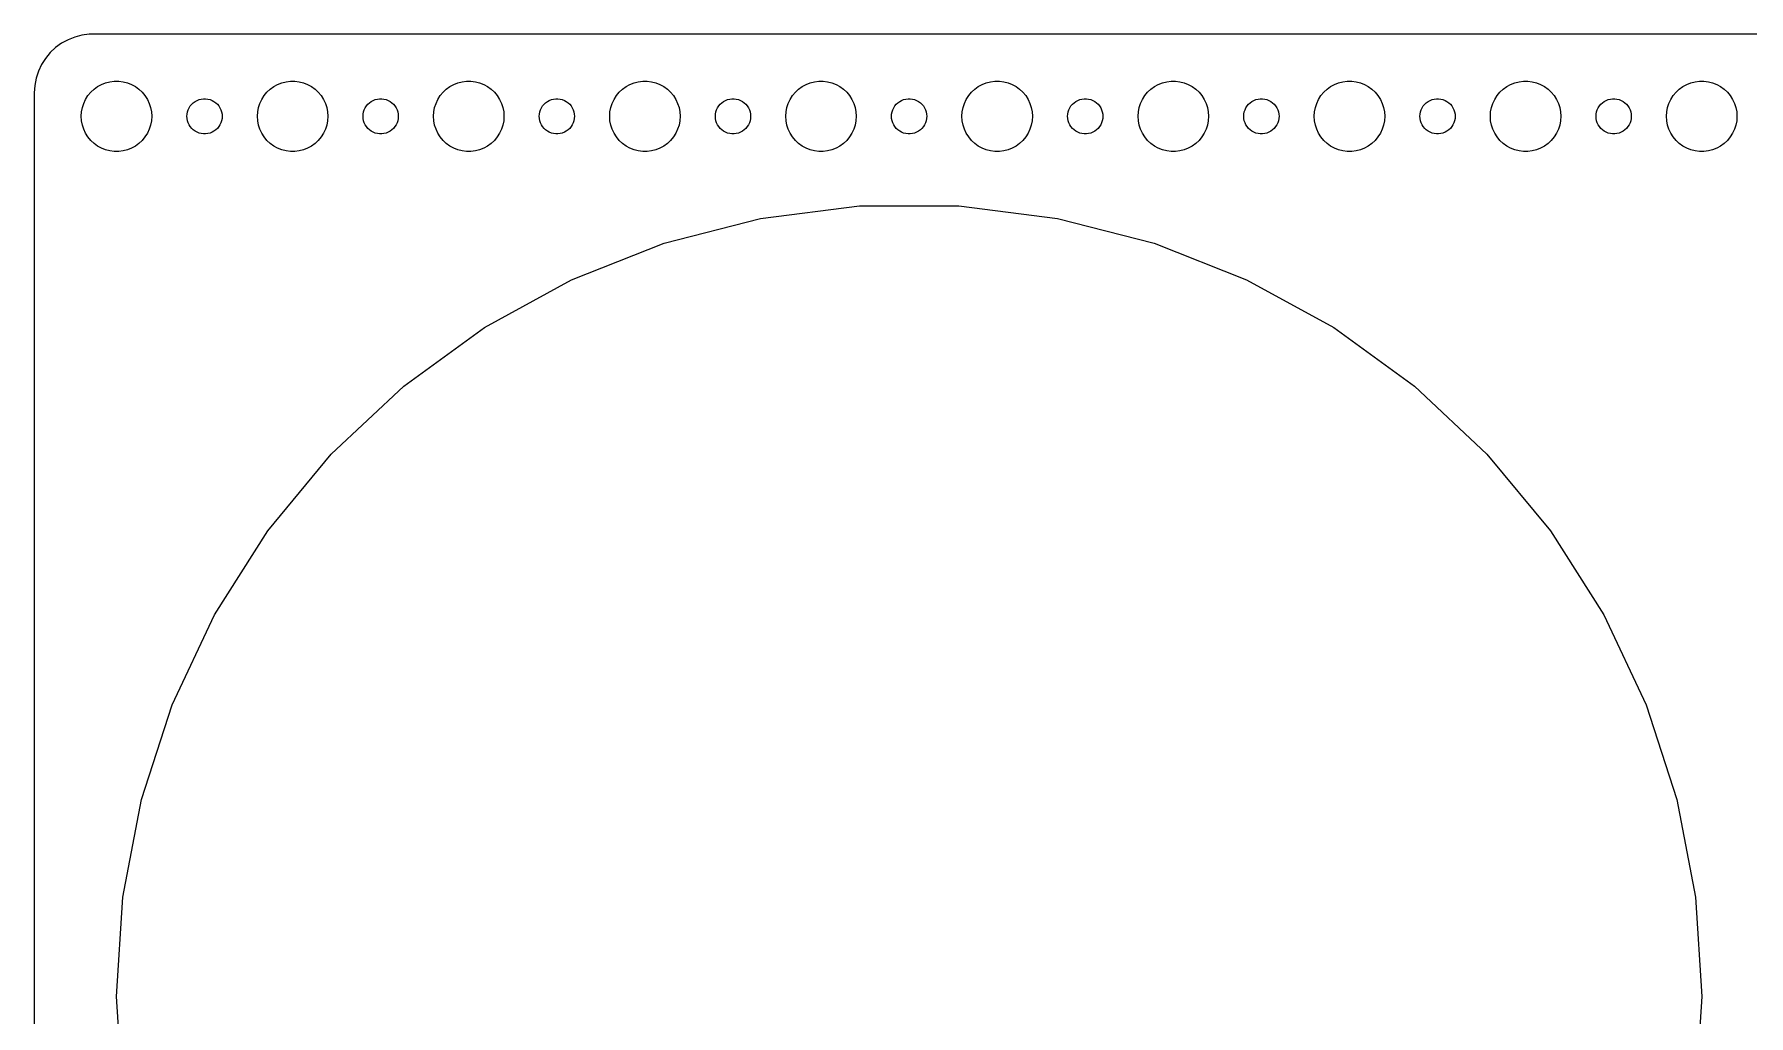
# Model space of a CAD drawing. Header units: metres. Extents: x -284 to 284, y -82 to 82.
# Drawn here: x -284.5 to -138.5, y -1.6 to 82 of the extents above; entities that cross this region are included whole.
import ezdxf

# ---------------------------------------------------------------- set-up
doc = ezdxf.new("R2010")
doc.units = ezdxf.units.M

msp = doc.modelspace()

# ---------------------------------------------------------------- linework, layer by layer
for p, q in [((-280.437, 81.9114), (-281.045, 81.7553)), ((-279.814, 81.9901), (-280.437, 81.9114)), ((279.814, 81.9901), (-279.814, 81.9901)), ((-283.145, 80.4227), (-283.545, 79.9389)), ((-282.687, 80.8526), (-283.145, 80.4227)), ((-282.179, 81.2216), (-282.687, 80.8526)), ((-281.629, 81.5241), (-282.179, 81.2216)), ((-281.045, 81.7553), (-281.629, 81.5241)), ((-284.149, 78.8406), (-284.343, 78.2434)), ((-283.882, 79.4088), (-284.149, 78.8406)), ((-283.545, 79.9389), (-283.882, 79.4088)), ((-284.461, 77.6267), (-284.5, 77)), ((-284.343, 78.2434), (-284.461, 77.6267)), ((-279.412, 77.3115), (-279.107, 77.533)), ((-279.107, 77.533), (-278.777, 77.7145)), ((-278.777, 77.7145), (-278.427, 77.8532)), ((-278.427, 77.8532), (-278.062, 77.9469)), ((-278.062, 77.9469), (-277.688, 77.9941)), ((-277.688, 77.9941), (-277.312, 77.9941)), ((-277.312, 77.9941), (-276.938, 77.9469)), ((-276.938, 77.9469), (-276.573, 77.8532)), ((-276.573, 77.8532), (-276.223, 77.7145)), ((-276.223, 77.7145), (-275.893, 77.533)), ((-275.893, 77.533), (-275.588, 77.3115)), ((-264.412, 77.3115), (-264.107, 77.533)), ((-264.107, 77.533), (-263.777, 77.7145)), ((-263.777, 77.7145), (-263.427, 77.8532)), ((-263.427, 77.8532), (-263.062, 77.9469)), ((-263.062, 77.9469), (-262.688, 77.9941)), ((-262.688, 77.9941), (-262.312, 77.9941)), ((-262.312, 77.9941), (-261.938, 77.9469)), ((-261.938, 77.9469), (-261.573, 77.8532)), ((-261.573, 77.8532), (-261.223, 77.7145)), ((-261.223, 77.7145), (-260.893, 77.533)), ((-260.893, 77.533), (-260.588, 77.3115)), ((-249.412, 77.3115), (-249.107, 77.533)), ((-249.107, 77.533), (-248.777, 77.7145)), ((-248.777, 77.7145), (-248.427, 77.8532)), ((-248.427, 77.8532), (-248.062, 77.9469)), ((-248.062, 77.9469), (-247.688, 77.9941)), ((-247.688, 77.9941), (-247.312, 77.9941)), ((-247.312, 77.9941), (-246.938, 77.9469)), ((-246.938, 77.9469), (-246.573, 77.8532)), ((-246.573, 77.8532), (-246.223, 77.7145)), ((-246.223, 77.7145), (-245.893, 77.533)), ((-245.893, 77.533), (-245.588, 77.3115)), ((-234.412, 77.3115), (-234.107, 77.533)), ((-234.107, 77.533), (-233.777, 77.7145)), ((-233.777, 77.7145), (-233.427, 77.8532)), ((-233.427, 77.8532), (-233.062, 77.9469)), ((-233.062, 77.9469), (-232.688, 77.9941)), ((-232.688, 77.9941), (-232.312, 77.9941)), ((-232.312, 77.9941), (-231.938, 77.9469)), ((-231.938, 77.9469), (-231.573, 77.8532)), ((-231.573, 77.8532), (-231.223, 77.7145)), ((-231.223, 77.7145), (-230.893, 77.533)), ((-230.893, 77.533), (-230.588, 77.3115)), ((-219.412, 77.3115), (-219.107, 77.533)), ((-219.107, 77.533), (-218.777, 77.7145)), ((-218.777, 77.7145), (-218.427, 77.8532)), ((-218.427, 77.8532), (-218.062, 77.9469)), ((-218.062, 77.9469), (-217.688, 77.9941)), ((-217.688, 77.9941), (-217.312, 77.9941)), ((-217.312, 77.9941), (-216.938, 77.9469)), ((-216.938, 77.9469), (-216.573, 77.8532)), ((-216.573, 77.8532), (-216.223, 77.7145)), ((-216.223, 77.7145), (-215.893, 77.533)), ((-215.893, 77.533), (-215.588, 77.3115)), ((-204.412, 77.3115), (-204.107, 77.533)), ((-204.107, 77.533), (-203.777, 77.7145)), ((-203.777, 77.7145), (-203.427, 77.8532)), ((-203.427, 77.8532), (-203.062, 77.9469)), ((-203.062, 77.9469), (-202.688, 77.9941)), ((-202.688, 77.9941), (-202.312, 77.9941)), ((-202.312, 77.9941), (-201.938, 77.9469)), ((-201.938, 77.9469), (-201.573, 77.8532)), ((-201.573, 77.8532), (-201.223, 77.7145)), ((-201.223, 77.7145), (-200.893, 77.533)), ((-200.893, 77.533), (-200.588, 77.3115)), ((-189.412, 77.3115), (-189.107, 77.533)), ((-189.107, 77.533), (-188.777, 77.7145)), ((-188.777, 77.7145), (-188.427, 77.8532)), ((-188.427, 77.8532), (-188.062, 77.9469)), ((-188.062, 77.9469), (-187.688, 77.9941)), ((-187.688, 77.9941), (-187.312, 77.9941)), ((-187.312, 77.9941), (-186.938, 77.9469)), ((-186.938, 77.9469), (-186.573, 77.8532)), ((-186.573, 77.8532), (-186.223, 77.7145)), ((-186.223, 77.7145), (-185.893, 77.533)), ((-185.893, 77.533), (-185.588, 77.3115)), ((-174.412, 77.3115), (-174.107, 77.533)), ((-174.107, 77.533), (-173.777, 77.7145)), ((-173.777, 77.7145), (-173.427, 77.8532)), ((-173.427, 77.8532), (-173.062, 77.9469)), ((-173.062, 77.9469), (-172.688, 77.9941)), ((-172.688, 77.9941), (-172.312, 77.9941)), ((-172.312, 77.9941), (-171.938, 77.9469)), ((-171.938, 77.9469), (-171.573, 77.8532)), ((-171.573, 77.8532), (-171.223, 77.7145)), ((-171.223, 77.7145), (-170.893, 77.533)), ((-170.893, 77.533), (-170.588, 77.3115)), ((-159.412, 77.3115), (-159.107, 77.533)), ((-159.107, 77.533), (-158.777, 77.7145)), ((-158.777, 77.7145), (-158.427, 77.8532)), ((-158.427, 77.8532), (-158.062, 77.9469)), ((-158.062, 77.9469), (-157.688, 77.9941)), ((-157.688, 77.9941), (-157.312, 77.9941)), ((-157.312, 77.9941), (-156.938, 77.9469)), ((-156.938, 77.9469), (-156.573, 77.8532)), ((-156.573, 77.8532), (-156.223, 77.7145)), ((-156.223, 77.7145), (-155.893, 77.533)), ((-155.893, 77.533), (-155.588, 77.3115)), ((-144.412, 77.3115), (-144.107, 77.533)), ((-144.107, 77.533), (-143.777, 77.7145)), ((-143.777, 77.7145), (-143.427, 77.8532)), ((-143.427, 77.8532), (-143.062, 77.9469)), ((-143.062, 77.9469), (-142.688, 77.9941)), ((-142.688, 77.9941), (-142.312, 77.9941)), ((-142.312, 77.9941), (-141.938, 77.9469)), ((-141.938, 77.9469), (-141.573, 77.8532)), ((-141.573, 77.8532), (-141.223, 77.7145)), ((-141.223, 77.7145), (-140.893, 77.533)), ((-140.893, 77.533), (-140.588, 77.3115)), ((-284.5, 77), (-284.5, -77)), ((-280.406, 75.7461), (-280.289, 76.1044)), ((-280.289, 76.1044), (-280.129, 76.4453)), ((-280.129, 76.4453), (-279.927, 76.7634)), ((-279.927, 76.7634), (-279.687, 77.0536)), ((-279.687, 77.0536), (-279.412, 77.3115)), ((-275.588, 77.3115), (-275.313, 77.0536)), ((-275.313, 77.0536), (-275.073, 76.7634)), ((-275.073, 76.7634), (-274.871, 76.4453)), ((-274.871, 76.4453), (-274.711, 76.1044)), ((-274.711, 76.1044), (-274.594, 75.7461)), ((-271.214, 75.8817), (-271.093, 76.0268)), ((-271.093, 76.0268), (-270.956, 76.1558)), ((-270.956, 76.1558), (-270.804, 76.2665)), ((-270.804, 76.2665), (-270.639, 76.3572)), ((-270.639, 76.3572), (-270.464, 76.4266)), ((-270.464, 76.4266), (-270.281, 76.4734)), ((-270.281, 76.4734), (-270.094, 76.497)), ((-270.094, 76.497), (-269.906, 76.497)), ((-269.906, 76.497), (-269.719, 76.4734)), ((-269.719, 76.4734), (-269.536, 76.4266)), ((-269.536, 76.4266), (-269.361, 76.3572)), ((-269.361, 76.3572), (-269.196, 76.2665)), ((-269.196, 76.2665), (-269.044, 76.1558)), ((-269.044, 76.1558), (-268.907, 76.0268)), ((-268.907, 76.0268), (-268.786, 75.8817)), ((-265.406, 75.7461), (-265.289, 76.1044)), ((-265.289, 76.1044), (-265.129, 76.4453)), ((-265.129, 76.4453), (-264.927, 76.7634)), ((-264.927, 76.7634), (-264.687, 77.0536)), ((-264.687, 77.0536), (-264.412, 77.3115)), ((-260.588, 77.3115), (-260.313, 77.0536)), ((-260.313, 77.0536), (-260.073, 76.7634)), ((-260.073, 76.7634), (-259.871, 76.4453)), ((-259.871, 76.4453), (-259.711, 76.1044)), ((-259.711, 76.1044), (-259.594, 75.7461)), ((-256.214, 75.8817), (-256.093, 76.0268)), ((-256.093, 76.0268), (-255.956, 76.1558)), ((-255.956, 76.1558), (-255.804, 76.2665)), ((-255.804, 76.2665), (-255.639, 76.3572)), ((-255.639, 76.3572), (-255.464, 76.4266)), ((-255.464, 76.4266), (-255.281, 76.4734)), ((-255.281, 76.4734), (-255.094, 76.497)), ((-255.094, 76.497), (-254.906, 76.497)), ((-254.906, 76.497), (-254.719, 76.4734)), ((-254.719, 76.4734), (-254.536, 76.4266)), ((-254.536, 76.4266), (-254.361, 76.3572)), ((-254.361, 76.3572), (-254.196, 76.2665)), ((-254.196, 76.2665), (-254.044, 76.1558)), ((-254.044, 76.1558), (-253.907, 76.0268)), ((-253.907, 76.0268), (-253.786, 75.8817)), ((-250.406, 75.7461), (-250.289, 76.1044)), ((-250.289, 76.1044), (-250.129, 76.4453)), ((-250.129, 76.4453), (-249.927, 76.7634)), ((-249.927, 76.7634), (-249.687, 77.0536)), ((-249.687, 77.0536), (-249.412, 77.3115)), ((-245.588, 77.3115), (-245.313, 77.0536)), ((-245.313, 77.0536), (-245.073, 76.7634)), ((-245.073, 76.7634), (-244.871, 76.4453)), ((-244.871, 76.4453), (-244.711, 76.1044)), ((-244.711, 76.1044), (-244.594, 75.7461)), ((-241.214, 75.8817), (-241.093, 76.0268)), ((-241.093, 76.0268), (-240.956, 76.1558)), ((-240.956, 76.1558), (-240.804, 76.2665)), ((-240.804, 76.2665), (-240.639, 76.3572)), ((-240.639, 76.3572), (-240.464, 76.4266)), ((-240.464, 76.4266), (-240.281, 76.4734)), ((-240.281, 76.4734), (-240.094, 76.497)), ((-240.094, 76.497), (-239.906, 76.497)), ((-239.906, 76.497), (-239.719, 76.4734)), ((-239.719, 76.4734), (-239.536, 76.4266)), ((-239.536, 76.4266), (-239.361, 76.3572)), ((-239.361, 76.3572), (-239.196, 76.2665)), ((-239.196, 76.2665), (-239.044, 76.1558)), ((-239.044, 76.1558), (-238.907, 76.0268)), ((-238.907, 76.0268), (-238.786, 75.8817)), ((-235.406, 75.7461), (-235.289, 76.1044)), ((-235.289, 76.1044), (-235.129, 76.4453)), ((-235.129, 76.4453), (-234.927, 76.7634)), ((-234.927, 76.7634), (-234.687, 77.0536)), ((-234.687, 77.0536), (-234.412, 77.3115)), ((-230.588, 77.3115), (-230.313, 77.0536)), ((-230.313, 77.0536), (-230.073, 76.7634)), ((-230.073, 76.7634), (-229.871, 76.4453)), ((-229.871, 76.4453), (-229.711, 76.1044)), ((-229.711, 76.1044), (-229.594, 75.7461)), ((-226.214, 75.8817), (-226.093, 76.0268)), ((-226.093, 76.0268), (-225.956, 76.1558)), ((-225.956, 76.1558), (-225.804, 76.2665)), ((-225.804, 76.2665), (-225.639, 76.3572)), ((-225.639, 76.3572), (-225.464, 76.4266)), ((-225.464, 76.4266), (-225.281, 76.4734)), ((-225.281, 76.4734), (-225.094, 76.497)), ((-225.094, 76.497), (-224.906, 76.497)), ((-224.906, 76.497), (-224.719, 76.4734)), ((-224.719, 76.4734), (-224.536, 76.4266)), ((-224.536, 76.4266), (-224.361, 76.3572)), ((-224.361, 76.3572), (-224.196, 76.2665)), ((-224.196, 76.2665), (-224.044, 76.1558)), ((-224.044, 76.1558), (-223.907, 76.0268)), ((-223.907, 76.0268), (-223.786, 75.8817)), ((-220.406, 75.7461), (-220.289, 76.1044)), ((-220.289, 76.1044), (-220.129, 76.4453)), ((-220.129, 76.4453), (-219.927, 76.7634)), ((-219.927, 76.7634), (-219.687, 77.0536)), ((-219.687, 77.0536), (-219.412, 77.3115)), ((-215.588, 77.3115), (-215.313, 77.0536)), ((-215.313, 77.0536), (-215.073, 76.7634)), ((-215.073, 76.7634), (-214.871, 76.4453)), ((-214.871, 76.4453), (-214.711, 76.1044)), ((-214.711, 76.1044), (-214.594, 75.7461)), ((-211.214, 75.8817), (-211.093, 76.0268)), ((-211.093, 76.0268), (-210.956, 76.1558)), ((-210.956, 76.1558), (-210.804, 76.2665)), ((-210.804, 76.2665), (-210.639, 76.3572)), ((-210.639, 76.3572), (-210.464, 76.4266)), ((-210.464, 76.4266), (-210.281, 76.4734)), ((-210.281, 76.4734), (-210.094, 76.497)), ((-210.094, 76.497), (-209.906, 76.497)), ((-209.906, 76.497), (-209.719, 76.4734)), ((-209.719, 76.4734), (-209.536, 76.4266)), ((-209.536, 76.4266), (-209.361, 76.3572)), ((-209.361, 76.3572), (-209.196, 76.2665)), ((-209.196, 76.2665), (-209.044, 76.1558)), ((-209.044, 76.1558), (-208.907, 76.0268)), ((-208.907, 76.0268), (-208.786, 75.8817)), ((-205.406, 75.7461), (-205.289, 76.1044)), ((-205.289, 76.1044), (-205.129, 76.4453)), ((-205.129, 76.4453), (-204.927, 76.7634)), ((-204.927, 76.7634), (-204.687, 77.0536)), ((-204.687, 77.0536), (-204.412, 77.3115)), ((-200.588, 77.3115), (-200.313, 77.0536)), ((-200.313, 77.0536), (-200.073, 76.7634)), ((-200.073, 76.7634), (-199.871, 76.4453)), ((-199.871, 76.4453), (-199.711, 76.1044)), ((-199.711, 76.1044), (-199.594, 75.7461)), ((-196.214, 75.8817), (-196.093, 76.0268)), ((-196.093, 76.0268), (-195.956, 76.1558)), ((-195.956, 76.1558), (-195.804, 76.2665)), ((-195.804, 76.2665), (-195.639, 76.3572)), ((-195.639, 76.3572), (-195.464, 76.4266)), ((-195.464, 76.4266), (-195.281, 76.4734)), ((-195.281, 76.4734), (-195.094, 76.497)), ((-195.094, 76.497), (-194.906, 76.497)), ((-194.906, 76.497), (-194.719, 76.4734)), ((-194.719, 76.4734), (-194.536, 76.4266)), ((-194.536, 76.4266), (-194.361, 76.3572)), ((-194.361, 76.3572), (-194.196, 76.2665)), ((-194.196, 76.2665), (-194.044, 76.1558)), ((-194.044, 76.1558), (-193.907, 76.0268)), ((-193.907, 76.0268), (-193.786, 75.8817)), ((-190.406, 75.7461), (-190.289, 76.1044)), ((-190.289, 76.1044), (-190.129, 76.4453)), ((-190.129, 76.4453), (-189.927, 76.7634)), ((-189.927, 76.7634), (-189.687, 77.0536)), ((-189.687, 77.0536), (-189.412, 77.3115)), ((-185.588, 77.3115), (-185.313, 77.0536)), ((-185.313, 77.0536), (-185.073, 76.7634)), ((-185.073, 76.7634), (-184.871, 76.4453)), ((-184.871, 76.4453), (-184.711, 76.1044)), ((-184.711, 76.1044), (-184.594, 75.7461)), ((-181.214, 75.8817), (-181.093, 76.0268)), ((-181.093, 76.0268), (-180.956, 76.1558)), ((-180.956, 76.1558), (-180.804, 76.2665)), ((-180.804, 76.2665), (-180.639, 76.3572)), ((-180.639, 76.3572), (-180.464, 76.4266)), ((-180.464, 76.4266), (-180.281, 76.4734)), ((-180.281, 76.4734), (-180.094, 76.497)), ((-180.094, 76.497), (-179.906, 76.497)), ((-179.906, 76.497), (-179.719, 76.4734)), ((-179.719, 76.4734), (-179.536, 76.4266)), ((-179.536, 76.4266), (-179.361, 76.3572)), ((-179.361, 76.3572), (-179.196, 76.2665)), ((-179.196, 76.2665), (-179.044, 76.1558)), ((-179.044, 76.1558), (-178.907, 76.0268)), ((-178.907, 76.0268), (-178.786, 75.8817)), ((-175.406, 75.7461), (-175.289, 76.1044)), ((-175.289, 76.1044), (-175.129, 76.4453)), ((-175.129, 76.4453), (-174.927, 76.7634)), ((-174.927, 76.7634), (-174.687, 77.0536)), ((-174.687, 77.0536), (-174.412, 77.3115)), ((-170.588, 77.3115), (-170.313, 77.0536)), ((-170.313, 77.0536), (-170.073, 76.7634)), ((-170.073, 76.7634), (-169.871, 76.4453)), ((-169.871, 76.4453), (-169.711, 76.1044)), ((-169.711, 76.1044), (-169.594, 75.7461)), ((-166.214, 75.8817), (-166.093, 76.0268)), ((-166.093, 76.0268), (-165.956, 76.1558)), ((-165.956, 76.1558), (-165.804, 76.2665)), ((-165.804, 76.2665), (-165.639, 76.3572)), ((-165.639, 76.3572), (-165.464, 76.4266)), ((-165.464, 76.4266), (-165.281, 76.4734)), ((-165.281, 76.4734), (-165.094, 76.497)), ((-165.094, 76.497), (-164.906, 76.497)), ((-164.906, 76.497), (-164.719, 76.4734)), ((-164.719, 76.4734), (-164.536, 76.4266)), ((-164.536, 76.4266), (-164.361, 76.3572)), ((-164.361, 76.3572), (-164.196, 76.2665)), ((-164.196, 76.2665), (-164.044, 76.1558)), ((-164.044, 76.1558), (-163.907, 76.0268)), ((-163.907, 76.0268), (-163.786, 75.8817)), ((-160.406, 75.7461), (-160.289, 76.1044)), ((-160.289, 76.1044), (-160.129, 76.4453)), ((-160.129, 76.4453), (-159.927, 76.7634)), ((-159.927, 76.7634), (-159.687, 77.0536)), ((-159.687, 77.0536), (-159.412, 77.3115)), ((-155.588, 77.3115), (-155.313, 77.0536)), ((-155.313, 77.0536), (-155.073, 76.7634)), ((-155.073, 76.7634), (-154.871, 76.4453)), ((-154.871, 76.4453), (-154.711, 76.1044)), ((-154.711, 76.1044), (-154.594, 75.7461)), ((-151.214, 75.8817), (-151.093, 76.0268)), ((-151.093, 76.0268), (-150.956, 76.1558)), ((-150.956, 76.1558), (-150.804, 76.2665)), ((-150.804, 76.2665), (-150.639, 76.3572)), ((-150.639, 76.3572), (-150.464, 76.4266)), ((-150.464, 76.4266), (-150.281, 76.4734)), ((-150.281, 76.4734), (-150.094, 76.497)), ((-150.094, 76.497), (-149.906, 76.497)), ((-149.906, 76.497), (-149.719, 76.4734)), ((-149.719, 76.4734), (-149.536, 76.4266)), ((-149.536, 76.4266), (-149.361, 76.3572)), ((-149.361, 76.3572), (-149.196, 76.2665)), ((-149.196, 76.2665), (-149.044, 76.1558)), ((-149.044, 76.1558), (-148.907, 76.0268)), ((-148.907, 76.0268), (-148.786, 75.8817)), ((-145.406, 75.7461), (-145.289, 76.1044)), ((-145.289, 76.1044), (-145.129, 76.4453)), ((-145.129, 76.4453), (-144.927, 76.7634)), ((-144.927, 76.7634), (-144.687, 77.0536)), ((-144.687, 77.0536), (-144.412, 77.3115)), ((-140.588, 77.3115), (-140.313, 77.0536)), ((-140.313, 77.0536), (-140.073, 76.7634)), ((-140.073, 76.7634), (-139.871, 76.4453)), ((-139.871, 76.4453), (-139.711, 76.1044)), ((-139.711, 76.1044), (-139.594, 75.7461)), ((-280.5, 75), (-280.476, 75.376)), ((-280.476, 74.624), (-280.5, 75)), ((-280.476, 75.376), (-280.406, 75.7461)), ((-280.406, 74.2539), (-280.476, 74.624)), ((-274.594, 75.7461), (-274.524, 75.376)), ((-274.524, 74.624), (-274.594, 74.2539)), ((-274.524, 75.376), (-274.5, 75)), ((-274.5, 75), (-274.524, 74.624)), ((-271.5, 75), (-271.488, 75.188)), ((-271.488, 74.812), (-271.5, 75)), ((-271.488, 75.188), (-271.453, 75.373)), ((-271.453, 74.627), (-271.488, 74.812)), ((-271.453, 75.373), (-271.395, 75.5522)), ((-271.395, 74.4478), (-271.453, 74.627)), ((-271.395, 75.5522), (-271.314, 75.7226)), ((-271.314, 75.7226), (-271.214, 75.8817)), ((-268.786, 75.8817), (-268.686, 75.7226)), ((-268.686, 75.7226), (-268.605, 75.5522)), ((-268.605, 75.5522), (-268.547, 75.373)), ((-268.547, 74.627), (-268.605, 74.4478)), ((-268.547, 75.373), (-268.512, 75.188)), ((-268.512, 74.812), (-268.547, 74.627)), ((-268.512, 75.188), (-268.5, 75)), ((-268.5, 75), (-268.512, 74.812)), ((-265.5, 75), (-265.476, 75.376)), ((-265.476, 74.624), (-265.5, 75)), ((-265.476, 75.376), (-265.406, 75.7461)), ((-265.406, 74.2539), (-265.476, 74.624)), ((-259.594, 75.7461), (-259.524, 75.376)), ((-259.524, 74.624), (-259.594, 74.2539)), ((-259.524, 75.376), (-259.5, 75)), ((-259.5, 75), (-259.524, 74.624)), ((-256.5, 75), (-256.488, 75.188)), ((-256.488, 74.812), (-256.5, 75)), ((-256.488, 75.188), (-256.453, 75.373)), ((-256.453, 74.627), (-256.488, 74.812)), ((-256.453, 75.373), (-256.395, 75.5522)), ((-256.395, 74.4478), (-256.453, 74.627)), ((-256.395, 75.5522), (-256.314, 75.7226)), ((-256.314, 75.7226), (-256.214, 75.8817)), ((-253.786, 75.8817), (-253.686, 75.7226)), ((-253.686, 75.7226), (-253.605, 75.5522)), ((-253.605, 75.5522), (-253.547, 75.373)), ((-253.547, 74.627), (-253.605, 74.4478)), ((-253.547, 75.373), (-253.512, 75.188)), ((-253.512, 74.812), (-253.547, 74.627)), ((-253.512, 75.188), (-253.5, 75)), ((-253.5, 75), (-253.512, 74.812)), ((-250.5, 75), (-250.476, 75.376)), ((-250.476, 74.624), (-250.5, 75)), ((-250.476, 75.376), (-250.406, 75.7461)), ((-250.406, 74.2539), (-250.476, 74.624)), ((-244.594, 75.7461), (-244.524, 75.376)), ((-244.524, 74.624), (-244.594, 74.2539)), ((-244.524, 75.376), (-244.5, 75)), ((-244.5, 75), (-244.524, 74.624)), ((-241.5, 75), (-241.488, 75.188)), ((-241.488, 74.812), (-241.5, 75)), ((-241.488, 75.188), (-241.453, 75.373)), ((-241.453, 74.627), (-241.488, 74.812)), ((-241.453, 75.373), (-241.395, 75.5522)), ((-241.395, 74.4478), (-241.453, 74.627)), ((-241.395, 75.5522), (-241.314, 75.7226)), ((-241.314, 75.7226), (-241.214, 75.8817)), ((-238.786, 75.8817), (-238.686, 75.7226)), ((-238.686, 75.7226), (-238.605, 75.5522)), ((-238.605, 75.5522), (-238.547, 75.373)), ((-238.547, 74.627), (-238.605, 74.4478)), ((-238.547, 75.373), (-238.512, 75.188)), ((-238.512, 74.812), (-238.547, 74.627)), ((-238.512, 75.188), (-238.5, 75)), ((-238.5, 75), (-238.512, 74.812)), ((-235.5, 75), (-235.476, 75.376)), ((-235.476, 74.624), (-235.5, 75)), ((-235.476, 75.376), (-235.406, 75.7461)), ((-235.406, 74.2539), (-235.476, 74.624)), ((-229.594, 75.7461), (-229.524, 75.376)), ((-229.524, 74.624), (-229.594, 74.2539)), ((-229.524, 75.376), (-229.5, 75)), ((-229.5, 75), (-229.524, 74.624)), ((-226.5, 75), (-226.488, 75.188)), ((-226.488, 74.812), (-226.5, 75)), ((-226.488, 75.188), (-226.453, 75.373)), ((-226.453, 74.627), (-226.488, 74.812)), ((-226.453, 75.373), (-226.395, 75.5522)), ((-226.395, 74.4478), (-226.453, 74.627)), ((-226.395, 75.5522), (-226.314, 75.7226)), ((-226.314, 75.7226), (-226.214, 75.8817)), ((-223.786, 75.8817), (-223.686, 75.7226)), ((-223.686, 75.7226), (-223.605, 75.5522)), ((-223.605, 75.5522), (-223.547, 75.373)), ((-223.547, 74.627), (-223.605, 74.4478)), ((-223.547, 75.373), (-223.512, 75.188)), ((-223.512, 74.812), (-223.547, 74.627)), ((-223.512, 75.188), (-223.5, 75)), ((-223.5, 75), (-223.512, 74.812)), ((-220.5, 75), (-220.476, 75.376)), ((-220.476, 74.624), (-220.5, 75)), ((-220.476, 75.376), (-220.406, 75.7461)), ((-220.406, 74.2539), (-220.476, 74.624)), ((-214.594, 75.7461), (-214.524, 75.376)), ((-214.524, 74.624), (-214.594, 74.2539)), ((-214.524, 75.376), (-214.5, 75)), ((-214.5, 75), (-214.524, 74.624)), ((-211.5, 75), (-211.488, 75.188)), ((-211.488, 74.812), (-211.5, 75)), ((-211.488, 75.188), (-211.453, 75.373)), ((-211.453, 74.627), (-211.488, 74.812)), ((-211.453, 75.373), (-211.395, 75.5522)), ((-211.395, 74.4478), (-211.453, 74.627)), ((-211.395, 75.5522), (-211.314, 75.7226)), ((-211.314, 75.7226), (-211.214, 75.8817)), ((-208.786, 75.8817), (-208.686, 75.7226)), ((-208.686, 75.7226), (-208.605, 75.5522)), ((-208.605, 75.5522), (-208.547, 75.373)), ((-208.547, 74.627), (-208.605, 74.4478)), ((-208.547, 75.373), (-208.512, 75.188)), ((-208.512, 74.812), (-208.547, 74.627)), ((-208.512, 75.188), (-208.5, 75)), ((-208.5, 75), (-208.512, 74.812)), ((-205.5, 75), (-205.476, 75.376)), ((-205.476, 74.624), (-205.5, 75)), ((-205.476, 75.376), (-205.406, 75.7461)), ((-205.406, 74.2539), (-205.476, 74.624)), ((-199.594, 75.7461), (-199.524, 75.376)), ((-199.524, 74.624), (-199.594, 74.2539)), ((-199.524, 75.376), (-199.5, 75)), ((-199.5, 75), (-199.524, 74.624)), ((-196.5, 75), (-196.488, 75.188)), ((-196.488, 74.812), (-196.5, 75)), ((-196.488, 75.188), (-196.453, 75.373)), ((-196.453, 74.627), (-196.488, 74.812)), ((-196.453, 75.373), (-196.395, 75.5522)), ((-196.395, 74.4478), (-196.453, 74.627)), ((-196.395, 75.5522), (-196.314, 75.7226)), ((-196.314, 75.7226), (-196.214, 75.8817)), ((-193.786, 75.8817), (-193.686, 75.7226)), ((-193.686, 75.7226), (-193.605, 75.5522)), ((-193.605, 75.5522), (-193.547, 75.373)), ((-193.547, 74.627), (-193.605, 74.4478)), ((-193.547, 75.373), (-193.512, 75.188)), ((-193.512, 74.812), (-193.547, 74.627)), ((-193.512, 75.188), (-193.5, 75)), ((-193.5, 75), (-193.512, 74.812)), ((-190.5, 75), (-190.476, 75.376)), ((-190.476, 74.624), (-190.5, 75)), ((-190.476, 75.376), (-190.406, 75.7461)), ((-190.406, 74.2539), (-190.476, 74.624)), ((-184.594, 75.7461), (-184.524, 75.376)), ((-184.524, 74.624), (-184.594, 74.2539)), ((-184.524, 75.376), (-184.5, 75)), ((-184.5, 75), (-184.524, 74.624)), ((-181.5, 75), (-181.488, 75.188)), ((-181.488, 74.812), (-181.5, 75)), ((-181.488, 75.188), (-181.453, 75.373)), ((-181.453, 74.627), (-181.488, 74.812)), ((-181.453, 75.373), (-181.395, 75.5522)), ((-181.395, 74.4478), (-181.453, 74.627)), ((-181.395, 75.5522), (-181.314, 75.7226)), ((-181.314, 75.7226), (-181.214, 75.8817)), ((-178.786, 75.8817), (-178.686, 75.7226)), ((-178.686, 75.7226), (-178.605, 75.5522)), ((-178.605, 75.5522), (-178.547, 75.373)), ((-178.547, 74.627), (-178.605, 74.4478)), ((-178.547, 75.373), (-178.512, 75.188)), ((-178.512, 74.812), (-178.547, 74.627)), ((-178.512, 75.188), (-178.5, 75)), ((-178.5, 75), (-178.512, 74.812)), ((-175.5, 75), (-175.476, 75.376)), ((-175.476, 74.624), (-175.5, 75)), ((-175.476, 75.376), (-175.406, 75.7461)), ((-175.406, 74.2539), (-175.476, 74.624)), ((-169.594, 75.7461), (-169.524, 75.376)), ((-169.524, 74.624), (-169.594, 74.2539)), ((-169.524, 75.376), (-169.5, 75)), ((-169.5, 75), (-169.524, 74.624)), ((-166.5, 75), (-166.488, 75.188)), ((-166.488, 74.812), (-166.5, 75)), ((-166.488, 75.188), (-166.453, 75.373)), ((-166.453, 74.627), (-166.488, 74.812)), ((-166.453, 75.373), (-166.395, 75.5522)), ((-166.395, 74.4478), (-166.453, 74.627)), ((-166.395, 75.5522), (-166.314, 75.7226)), ((-166.314, 75.7226), (-166.214, 75.8817)), ((-163.786, 75.8817), (-163.686, 75.7226)), ((-163.686, 75.7226), (-163.605, 75.5522)), ((-163.605, 75.5522), (-163.547, 75.373)), ((-163.547, 74.627), (-163.605, 74.4478)), ((-163.547, 75.373), (-163.512, 75.188)), ((-163.512, 74.812), (-163.547, 74.627)), ((-163.512, 75.188), (-163.5, 75)), ((-163.5, 75), (-163.512, 74.812)), ((-160.5, 75), (-160.476, 75.376)), ((-160.476, 74.624), (-160.5, 75)), ((-160.476, 75.376), (-160.406, 75.7461)), ((-160.406, 74.2539), (-160.476, 74.624)), ((-154.594, 75.7461), (-154.524, 75.376)), ((-154.524, 74.624), (-154.594, 74.2539)), ((-154.524, 75.376), (-154.5, 75)), ((-154.5, 75), (-154.524, 74.624)), ((-151.5, 75), (-151.488, 75.188)), ((-151.488, 74.812), (-151.5, 75)), ((-151.488, 75.188), (-151.453, 75.373)), ((-151.453, 74.627), (-151.488, 74.812)), ((-151.453, 75.373), (-151.395, 75.5522)), ((-151.395, 74.4478), (-151.453, 74.627)), ((-151.395, 75.5522), (-151.314, 75.7226)), ((-151.314, 75.7226), (-151.214, 75.8817)), ((-148.786, 75.8817), (-148.686, 75.7226)), ((-148.686, 75.7226), (-148.605, 75.5522)), ((-148.605, 75.5522), (-148.547, 75.373)), ((-148.547, 74.627), (-148.605, 74.4478)), ((-148.547, 75.373), (-148.512, 75.188)), ((-148.512, 74.812), (-148.547, 74.627)), ((-148.512, 75.188), (-148.5, 75)), ((-148.5, 75), (-148.512, 74.812)), ((-145.5, 75), (-145.476, 75.376)), ((-145.476, 74.624), (-145.5, 75)), ((-145.476, 75.376), (-145.406, 75.7461)), ((-145.406, 74.2539), (-145.476, 74.624)), ((-139.594, 75.7461), (-139.524, 75.376)), ((-139.524, 74.624), (-139.594, 74.2539)), ((-139.524, 75.376), (-139.5, 75)), ((-139.5, 75), (-139.524, 74.624)), ((-280.289, 73.8956), (-280.406, 74.2539)), ((-280.129, 73.5547), (-280.289, 73.8956)), ((-279.927, 73.2366), (-280.129, 73.5547)), ((-279.687, 72.9464), (-279.927, 73.2366)), ((-275.073, 73.2366), (-275.313, 72.9464)), ((-274.871, 73.5547), (-275.073, 73.2366)), ((-274.711, 73.8956), (-274.871, 73.5547)), ((-274.594, 74.2539), (-274.711, 73.8956)), ((-271.314, 74.2774), (-271.395, 74.4478)), ((-271.214, 74.1183), (-271.314, 74.2774)), ((-271.093, 73.9732), (-271.214, 74.1183)), ((-270.956, 73.8442), (-271.093, 73.9732)), ((-270.804, 73.7335), (-270.956, 73.8442)), ((-270.639, 73.6428), (-270.804, 73.7335)), ((-270.464, 73.5734), (-270.639, 73.6428)), ((-270.281, 73.5266), (-270.464, 73.5734)), ((-270.094, 73.503), (-270.281, 73.5266)), ((-269.906, 73.503), (-270.094, 73.503)), ((-269.719, 73.5266), (-269.906, 73.503)), ((-269.536, 73.5734), (-269.719, 73.5266)), ((-269.361, 73.6428), (-269.536, 73.5734)), ((-269.196, 73.7335), (-269.361, 73.6428)), ((-269.044, 73.8442), (-269.196, 73.7335)), ((-268.907, 73.9732), (-269.044, 73.8442)), ((-268.786, 74.1183), (-268.907, 73.9732)), ((-268.686, 74.2774), (-268.786, 74.1183)), ((-268.605, 74.4478), (-268.686, 74.2774)), ((-265.289, 73.8956), (-265.406, 74.2539)), ((-265.129, 73.5547), (-265.289, 73.8956)), ((-264.927, 73.2366), (-265.129, 73.5547)), ((-264.687, 72.9464), (-264.927, 73.2366)), ((-260.073, 73.2366), (-260.313, 72.9464)), ((-259.871, 73.5547), (-260.073, 73.2366)), ((-259.711, 73.8956), (-259.871, 73.5547)), ((-259.594, 74.2539), (-259.711, 73.8956)), ((-256.314, 74.2774), (-256.395, 74.4478)), ((-256.214, 74.1183), (-256.314, 74.2774)), ((-256.093, 73.9732), (-256.214, 74.1183)), ((-255.956, 73.8442), (-256.093, 73.9732)), ((-255.804, 73.7335), (-255.956, 73.8442)), ((-255.639, 73.6428), (-255.804, 73.7335)), ((-255.464, 73.5734), (-255.639, 73.6428)), ((-255.281, 73.5266), (-255.464, 73.5734)), ((-255.094, 73.503), (-255.281, 73.5266)), ((-254.906, 73.503), (-255.094, 73.503)), ((-254.719, 73.5266), (-254.906, 73.503)), ((-254.536, 73.5734), (-254.719, 73.5266)), ((-254.361, 73.6428), (-254.536, 73.5734)), ((-254.196, 73.7335), (-254.361, 73.6428)), ((-254.044, 73.8442), (-254.196, 73.7335)), ((-253.907, 73.9732), (-254.044, 73.8442)), ((-253.786, 74.1183), (-253.907, 73.9732)), ((-253.686, 74.2774), (-253.786, 74.1183)), ((-253.605, 74.4478), (-253.686, 74.2774)), ((-250.289, 73.8956), (-250.406, 74.2539)), ((-250.129, 73.5547), (-250.289, 73.8956)), ((-249.927, 73.2366), (-250.129, 73.5547)), ((-249.687, 72.9464), (-249.927, 73.2366)), ((-245.073, 73.2366), (-245.313, 72.9464)), ((-244.871, 73.5547), (-245.073, 73.2366)), ((-244.711, 73.8956), (-244.871, 73.5547)), ((-244.594, 74.2539), (-244.711, 73.8956)), ((-241.314, 74.2774), (-241.395, 74.4478)), ((-241.214, 74.1183), (-241.314, 74.2774)), ((-241.093, 73.9732), (-241.214, 74.1183)), ((-240.956, 73.8442), (-241.093, 73.9732)), ((-240.804, 73.7335), (-240.956, 73.8442)), ((-240.639, 73.6428), (-240.804, 73.7335)), ((-240.464, 73.5734), (-240.639, 73.6428)), ((-240.281, 73.5266), (-240.464, 73.5734)), ((-240.094, 73.503), (-240.281, 73.5266)), ((-239.906, 73.503), (-240.094, 73.503)), ((-239.719, 73.5266), (-239.906, 73.503)), ((-239.536, 73.5734), (-239.719, 73.5266)), ((-239.361, 73.6428), (-239.536, 73.5734)), ((-239.196, 73.7335), (-239.361, 73.6428)), ((-239.044, 73.8442), (-239.196, 73.7335)), ((-238.907, 73.9732), (-239.044, 73.8442)), ((-238.786, 74.1183), (-238.907, 73.9732)), ((-238.686, 74.2774), (-238.786, 74.1183)), ((-238.605, 74.4478), (-238.686, 74.2774)), ((-235.289, 73.8956), (-235.406, 74.2539)), ((-235.129, 73.5547), (-235.289, 73.8956)), ((-234.927, 73.2366), (-235.129, 73.5547)), ((-234.687, 72.9464), (-234.927, 73.2366)), ((-230.073, 73.2366), (-230.313, 72.9464)), ((-229.871, 73.5547), (-230.073, 73.2366)), ((-229.711, 73.8956), (-229.871, 73.5547)), ((-229.594, 74.2539), (-229.711, 73.8956)), ((-226.314, 74.2774), (-226.395, 74.4478)), ((-226.214, 74.1183), (-226.314, 74.2774)), ((-226.093, 73.9732), (-226.214, 74.1183)), ((-225.956, 73.8442), (-226.093, 73.9732)), ((-225.804, 73.7335), (-225.956, 73.8442)), ((-225.639, 73.6428), (-225.804, 73.7335)), ((-225.464, 73.5734), (-225.639, 73.6428)), ((-225.281, 73.5266), (-225.464, 73.5734)), ((-225.094, 73.503), (-225.281, 73.5266)), ((-224.906, 73.503), (-225.094, 73.503)), ((-224.719, 73.5266), (-224.906, 73.503)), ((-224.536, 73.5734), (-224.719, 73.5266)), ((-224.361, 73.6428), (-224.536, 73.5734)), ((-224.196, 73.7335), (-224.361, 73.6428)), ((-224.044, 73.8442), (-224.196, 73.7335)), ((-223.907, 73.9732), (-224.044, 73.8442)), ((-223.786, 74.1183), (-223.907, 73.9732)), ((-223.686, 74.2774), (-223.786, 74.1183)), ((-223.605, 74.4478), (-223.686, 74.2774)), ((-220.289, 73.8956), (-220.406, 74.2539)), ((-220.129, 73.5547), (-220.289, 73.8956)), ((-219.927, 73.2366), (-220.129, 73.5547)), ((-219.687, 72.9464), (-219.927, 73.2366)), ((-215.073, 73.2366), (-215.313, 72.9464)), ((-214.871, 73.5547), (-215.073, 73.2366)), ((-214.711, 73.8956), (-214.871, 73.5547)), ((-214.594, 74.2539), (-214.711, 73.8956)), ((-211.314, 74.2774), (-211.395, 74.4478)), ((-211.214, 74.1183), (-211.314, 74.2774)), ((-211.093, 73.9732), (-211.214, 74.1183)), ((-210.956, 73.8442), (-211.093, 73.9732)), ((-210.804, 73.7335), (-210.956, 73.8442)), ((-210.639, 73.6428), (-210.804, 73.7335)), ((-210.464, 73.5734), (-210.639, 73.6428)), ((-210.281, 73.5266), (-210.464, 73.5734)), ((-210.094, 73.503), (-210.281, 73.5266)), ((-209.906, 73.503), (-210.094, 73.503)), ((-209.719, 73.5266), (-209.906, 73.503)), ((-209.536, 73.5734), (-209.719, 73.5266)), ((-209.361, 73.6428), (-209.536, 73.5734)), ((-209.196, 73.7335), (-209.361, 73.6428)), ((-209.044, 73.8442), (-209.196, 73.7335)), ((-208.907, 73.9732), (-209.044, 73.8442)), ((-208.786, 74.1183), (-208.907, 73.9732)), ((-208.686, 74.2774), (-208.786, 74.1183)), ((-208.605, 74.4478), (-208.686, 74.2774)), ((-205.289, 73.8956), (-205.406, 74.2539)), ((-205.129, 73.5547), (-205.289, 73.8956)), ((-204.927, 73.2366), (-205.129, 73.5547)), ((-204.687, 72.9464), (-204.927, 73.2366)), ((-200.073, 73.2366), (-200.313, 72.9464)), ((-199.871, 73.5547), (-200.073, 73.2366)), ((-199.711, 73.8956), (-199.871, 73.5547)), ((-199.594, 74.2539), (-199.711, 73.8956)), ((-196.314, 74.2774), (-196.395, 74.4478)), ((-196.214, 74.1183), (-196.314, 74.2774)), ((-196.093, 73.9732), (-196.214, 74.1183)), ((-195.956, 73.8442), (-196.093, 73.9732)), ((-195.804, 73.7335), (-195.956, 73.8442)), ((-195.639, 73.6428), (-195.804, 73.7335)), ((-195.464, 73.5734), (-195.639, 73.6428)), ((-195.281, 73.5266), (-195.464, 73.5734)), ((-195.094, 73.503), (-195.281, 73.5266)), ((-194.906, 73.503), (-195.094, 73.503)), ((-194.719, 73.5266), (-194.906, 73.503)), ((-194.536, 73.5734), (-194.719, 73.5266)), ((-194.361, 73.6428), (-194.536, 73.5734)), ((-194.196, 73.7335), (-194.361, 73.6428)), ((-194.044, 73.8442), (-194.196, 73.7335)), ((-193.907, 73.9732), (-194.044, 73.8442)), ((-193.786, 74.1183), (-193.907, 73.9732)), ((-193.686, 74.2774), (-193.786, 74.1183)), ((-193.605, 74.4478), (-193.686, 74.2774)), ((-190.289, 73.8956), (-190.406, 74.2539)), ((-190.129, 73.5547), (-190.289, 73.8956)), ((-189.927, 73.2366), (-190.129, 73.5547)), ((-189.687, 72.9464), (-189.927, 73.2366)), ((-185.073, 73.2366), (-185.313, 72.9464)), ((-184.871, 73.5547), (-185.073, 73.2366)), ((-184.711, 73.8956), (-184.871, 73.5547)), ((-184.594, 74.2539), (-184.711, 73.8956)), ((-181.314, 74.2774), (-181.395, 74.4478)), ((-181.214, 74.1183), (-181.314, 74.2774)), ((-181.093, 73.9732), (-181.214, 74.1183)), ((-180.956, 73.8442), (-181.093, 73.9732)), ((-180.804, 73.7335), (-180.956, 73.8442)), ((-180.639, 73.6428), (-180.804, 73.7335)), ((-180.464, 73.5734), (-180.639, 73.6428)), ((-180.281, 73.5266), (-180.464, 73.5734)), ((-180.094, 73.503), (-180.281, 73.5266)), ((-179.906, 73.503), (-180.094, 73.503)), ((-179.719, 73.5266), (-179.906, 73.503)), ((-179.536, 73.5734), (-179.719, 73.5266)), ((-179.361, 73.6428), (-179.536, 73.5734)), ((-179.196, 73.7335), (-179.361, 73.6428)), ((-179.044, 73.8442), (-179.196, 73.7335)), ((-178.907, 73.9732), (-179.044, 73.8442)), ((-178.786, 74.1183), (-178.907, 73.9732)), ((-178.686, 74.2774), (-178.786, 74.1183)), ((-178.605, 74.4478), (-178.686, 74.2774)), ((-175.289, 73.8956), (-175.406, 74.2539)), ((-175.129, 73.5547), (-175.289, 73.8956)), ((-174.927, 73.2366), (-175.129, 73.5547)), ((-174.687, 72.9464), (-174.927, 73.2366)), ((-170.073, 73.2366), (-170.313, 72.9464)), ((-169.871, 73.5547), (-170.073, 73.2366)), ((-169.711, 73.8956), (-169.871, 73.5547)), ((-169.594, 74.2539), (-169.711, 73.8956)), ((-166.314, 74.2774), (-166.395, 74.4478)), ((-166.214, 74.1183), (-166.314, 74.2774)), ((-166.093, 73.9732), (-166.214, 74.1183)), ((-165.956, 73.8442), (-166.093, 73.9732)), ((-165.804, 73.7335), (-165.956, 73.8442)), ((-165.639, 73.6428), (-165.804, 73.7335)), ((-165.464, 73.5734), (-165.639, 73.6428)), ((-165.281, 73.5266), (-165.464, 73.5734)), ((-165.094, 73.503), (-165.281, 73.5266)), ((-164.906, 73.503), (-165.094, 73.503)), ((-164.719, 73.5266), (-164.906, 73.503)), ((-164.536, 73.5734), (-164.719, 73.5266)), ((-164.361, 73.6428), (-164.536, 73.5734)), ((-164.196, 73.7335), (-164.361, 73.6428)), ((-164.044, 73.8442), (-164.196, 73.7335)), ((-163.907, 73.9732), (-164.044, 73.8442)), ((-163.786, 74.1183), (-163.907, 73.9732)), ((-163.686, 74.2774), (-163.786, 74.1183)), ((-163.605, 74.4478), (-163.686, 74.2774)), ((-160.289, 73.8956), (-160.406, 74.2539)), ((-160.129, 73.5547), (-160.289, 73.8956)), ((-159.927, 73.2366), (-160.129, 73.5547)), ((-159.687, 72.9464), (-159.927, 73.2366)), ((-155.073, 73.2366), (-155.313, 72.9464)), ((-154.871, 73.5547), (-155.073, 73.2366)), ((-154.711, 73.8956), (-154.871, 73.5547)), ((-154.594, 74.2539), (-154.711, 73.8956)), ((-151.314, 74.2774), (-151.395, 74.4478)), ((-151.214, 74.1183), (-151.314, 74.2774)), ((-151.093, 73.9732), (-151.214, 74.1183)), ((-150.956, 73.8442), (-151.093, 73.9732)), ((-150.804, 73.7335), (-150.956, 73.8442)), ((-150.639, 73.6428), (-150.804, 73.7335)), ((-150.464, 73.5734), (-150.639, 73.6428)), ((-150.281, 73.5266), (-150.464, 73.5734)), ((-150.094, 73.503), (-150.281, 73.5266)), ((-149.906, 73.503), (-150.094, 73.503)), ((-149.719, 73.5266), (-149.906, 73.503)), ((-149.536, 73.5734), (-149.719, 73.5266)), ((-149.361, 73.6428), (-149.536, 73.5734)), ((-149.196, 73.7335), (-149.361, 73.6428)), ((-149.044, 73.8442), (-149.196, 73.7335)), ((-148.907, 73.9732), (-149.044, 73.8442)), ((-148.786, 74.1183), (-148.907, 73.9732)), ((-148.686, 74.2774), (-148.786, 74.1183)), ((-148.605, 74.4478), (-148.686, 74.2774)), ((-145.289, 73.8956), (-145.406, 74.2539)), ((-145.129, 73.5547), (-145.289, 73.8956)), ((-144.927, 73.2366), (-145.129, 73.5547)), ((-144.687, 72.9464), (-144.927, 73.2366)), ((-140.073, 73.2366), (-140.313, 72.9464)), ((-139.871, 73.5547), (-140.073, 73.2366)), ((-139.711, 73.8956), (-139.871, 73.5547)), ((-139.594, 74.2539), (-139.711, 73.8956)), ((-279.412, 72.6885), (-279.687, 72.9464)), ((-279.107, 72.467), (-279.412, 72.6885)), ((-278.777, 72.2855), (-279.107, 72.467)), ((-278.427, 72.1468), (-278.777, 72.2855)), ((-278.062, 72.0531), (-278.427, 72.1468)), ((-277.688, 72.0059), (-278.062, 72.0531)), ((-277.312, 72.0059), (-277.688, 72.0059)), ((-276.938, 72.0531), (-277.312, 72.0059)), ((-276.573, 72.1468), (-276.938, 72.0531)), ((-276.223, 72.2855), (-276.573, 72.1468)), ((-275.893, 72.467), (-276.223, 72.2855)), ((-275.588, 72.6885), (-275.893, 72.467)), ((-275.313, 72.9464), (-275.588, 72.6885)), ((-264.412, 72.6885), (-264.687, 72.9464)), ((-264.107, 72.467), (-264.412, 72.6885)), ((-263.777, 72.2855), (-264.107, 72.467)), ((-263.427, 72.1468), (-263.777, 72.2855)), ((-263.062, 72.0531), (-263.427, 72.1468)), ((-262.688, 72.0059), (-263.062, 72.0531)), ((-262.312, 72.0059), (-262.688, 72.0059)), ((-261.938, 72.0531), (-262.312, 72.0059)), ((-261.573, 72.1468), (-261.938, 72.0531)), ((-261.223, 72.2855), (-261.573, 72.1468)), ((-260.893, 72.467), (-261.223, 72.2855)), ((-260.588, 72.6885), (-260.893, 72.467)), ((-260.313, 72.9464), (-260.588, 72.6885)), ((-249.412, 72.6885), (-249.687, 72.9464)), ((-249.107, 72.467), (-249.412, 72.6885)), ((-248.777, 72.2855), (-249.107, 72.467)), ((-248.427, 72.1468), (-248.777, 72.2855)), ((-248.062, 72.0531), (-248.427, 72.1468)), ((-247.688, 72.0059), (-248.062, 72.0531)), ((-247.312, 72.0059), (-247.688, 72.0059)), ((-246.938, 72.0531), (-247.312, 72.0059)), ((-246.573, 72.1468), (-246.938, 72.0531)), ((-246.223, 72.2855), (-246.573, 72.1468)), ((-245.893, 72.467), (-246.223, 72.2855)), ((-245.588, 72.6885), (-245.893, 72.467)), ((-245.313, 72.9464), (-245.588, 72.6885)), ((-234.412, 72.6885), (-234.687, 72.9464)), ((-234.107, 72.467), (-234.412, 72.6885)), ((-233.777, 72.2855), (-234.107, 72.467)), ((-233.427, 72.1468), (-233.777, 72.2855)), ((-233.062, 72.0531), (-233.427, 72.1468)), ((-232.688, 72.0059), (-233.062, 72.0531)), ((-232.312, 72.0059), (-232.688, 72.0059)), ((-231.938, 72.0531), (-232.312, 72.0059)), ((-231.573, 72.1468), (-231.938, 72.0531)), ((-231.223, 72.2855), (-231.573, 72.1468)), ((-230.893, 72.467), (-231.223, 72.2855)), ((-230.588, 72.6885), (-230.893, 72.467)), ((-230.313, 72.9464), (-230.588, 72.6885)), ((-219.412, 72.6885), (-219.687, 72.9464)), ((-219.107, 72.467), (-219.412, 72.6885)), ((-218.777, 72.2855), (-219.107, 72.467)), ((-218.427, 72.1468), (-218.777, 72.2855)), ((-218.062, 72.0531), (-218.427, 72.1468)), ((-217.688, 72.0059), (-218.062, 72.0531)), ((-217.312, 72.0059), (-217.688, 72.0059)), ((-216.938, 72.0531), (-217.312, 72.0059)), ((-216.573, 72.1468), (-216.938, 72.0531)), ((-216.223, 72.2855), (-216.573, 72.1468)), ((-215.893, 72.467), (-216.223, 72.2855)), ((-215.588, 72.6885), (-215.893, 72.467)), ((-215.313, 72.9464), (-215.588, 72.6885)), ((-204.412, 72.6885), (-204.687, 72.9464)), ((-204.107, 72.467), (-204.412, 72.6885)), ((-203.777, 72.2855), (-204.107, 72.467)), ((-203.427, 72.1468), (-203.777, 72.2855)), ((-203.062, 72.0531), (-203.427, 72.1468)), ((-202.688, 72.0059), (-203.062, 72.0531)), ((-202.312, 72.0059), (-202.688, 72.0059)), ((-201.938, 72.0531), (-202.312, 72.0059)), ((-201.573, 72.1468), (-201.938, 72.0531)), ((-201.223, 72.2855), (-201.573, 72.1468)), ((-200.893, 72.467), (-201.223, 72.2855)), ((-200.588, 72.6885), (-200.893, 72.467)), ((-200.313, 72.9464), (-200.588, 72.6885)), ((-189.412, 72.6885), (-189.687, 72.9464)), ((-189.107, 72.467), (-189.412, 72.6885)), ((-188.777, 72.2855), (-189.107, 72.467)), ((-188.427, 72.1468), (-188.777, 72.2855)), ((-188.062, 72.0531), (-188.427, 72.1468)), ((-187.688, 72.0059), (-188.062, 72.0531)), ((-187.312, 72.0059), (-187.688, 72.0059)), ((-186.938, 72.0531), (-187.312, 72.0059)), ((-186.573, 72.1468), (-186.938, 72.0531)), ((-186.223, 72.2855), (-186.573, 72.1468)), ((-185.893, 72.467), (-186.223, 72.2855)), ((-185.588, 72.6885), (-185.893, 72.467)), ((-185.313, 72.9464), (-185.588, 72.6885)), ((-174.412, 72.6885), (-174.687, 72.9464)), ((-174.107, 72.467), (-174.412, 72.6885)), ((-173.777, 72.2855), (-174.107, 72.467)), ((-173.427, 72.1468), (-173.777, 72.2855)), ((-173.062, 72.0531), (-173.427, 72.1468)), ((-172.688, 72.0059), (-173.062, 72.0531)), ((-172.312, 72.0059), (-172.688, 72.0059)), ((-171.938, 72.0531), (-172.312, 72.0059)), ((-171.573, 72.1468), (-171.938, 72.0531)), ((-171.223, 72.2855), (-171.573, 72.1468)), ((-170.893, 72.467), (-171.223, 72.2855)), ((-170.588, 72.6885), (-170.893, 72.467)), ((-170.313, 72.9464), (-170.588, 72.6885)), ((-159.412, 72.6885), (-159.687, 72.9464)), ((-159.107, 72.467), (-159.412, 72.6885)), ((-158.777, 72.2855), (-159.107, 72.467)), ((-158.427, 72.1468), (-158.777, 72.2855)), ((-158.062, 72.0531), (-158.427, 72.1468)), ((-157.688, 72.0059), (-158.062, 72.0531)), ((-157.312, 72.0059), (-157.688, 72.0059)), ((-156.938, 72.0531), (-157.312, 72.0059)), ((-156.573, 72.1468), (-156.938, 72.0531)), ((-156.223, 72.2855), (-156.573, 72.1468)), ((-155.893, 72.467), (-156.223, 72.2855)), ((-155.588, 72.6885), (-155.893, 72.467)), ((-155.313, 72.9464), (-155.588, 72.6885)), ((-144.412, 72.6885), (-144.687, 72.9464)), ((-144.107, 72.467), (-144.412, 72.6885)), ((-143.777, 72.2855), (-144.107, 72.467)), ((-143.427, 72.1468), (-143.777, 72.2855)), ((-143.062, 72.0531), (-143.427, 72.1468)), ((-142.688, 72.0059), (-143.062, 72.0531)), ((-142.312, 72.0059), (-142.688, 72.0059)), ((-141.938, 72.0531), (-142.312, 72.0059)), ((-141.573, 72.1468), (-141.938, 72.0531)), ((-141.223, 72.2855), (-141.573, 72.1468)), ((-140.893, 72.467), (-141.223, 72.2855)), ((-140.588, 72.6885), (-140.893, 72.467)), ((-140.313, 72.9464), (-140.588, 72.6885)), ((-222.648, 66.3044), (-214.238, 67.3668)), ((-214.238, 67.3668), (-205.762, 67.3668)), ((-205.762, 67.3668), (-197.352, 66.3044)), ((-230.859, 64.1963), (-222.648, 66.3044)), ((-197.352, 66.3044), (-189.141, 64.1963)), ((-238.74, 61.0758), (-230.859, 64.1963)), ((-189.141, 64.1963), (-181.26, 61.0758)), ((-246.168, 56.9921), (-238.74, 61.0758)), ((-181.26, 61.0758), (-173.832, 56.9921)), ((-253.026, 52.0096), (-246.168, 56.9921)), ((-173.832, 56.9921), (-166.974, 52.0096)), ((-259.205, 46.2069), (-253.026, 52.0096)), ((-166.974, 52.0096), (-160.795, 46.2069)), ((-264.609, 39.6755), (-259.205, 46.2069)), ((-160.795, 46.2069), (-155.391, 39.6755)), ((-269.151, 32.5184), (-264.609, 39.6755)), ((-155.391, 39.6755), (-150.849, 32.5184)), ((-272.76, 24.8484), (-269.151, 32.5184)), ((-150.849, 32.5184), (-147.24, 24.8484)), ((-275.379, 16.7866), (-272.76, 24.8484)), ((-147.24, 24.8484), (-144.621, 16.7866)), ((-276.968, 8.46), (-275.379, 16.7866)), ((-144.621, 16.7866), (-143.032, 8.46)), ((-277.5, 0), (-276.968, 8.46)), ((-143.032, 8.46), (-142.5, 0)), ((-276.968, -8.46), (-277.5, 0)), ((-142.5, 0), (-143.032, -8.46))]:
    msp.add_line(p, q)

doc.saveas('drawing.dxf')
